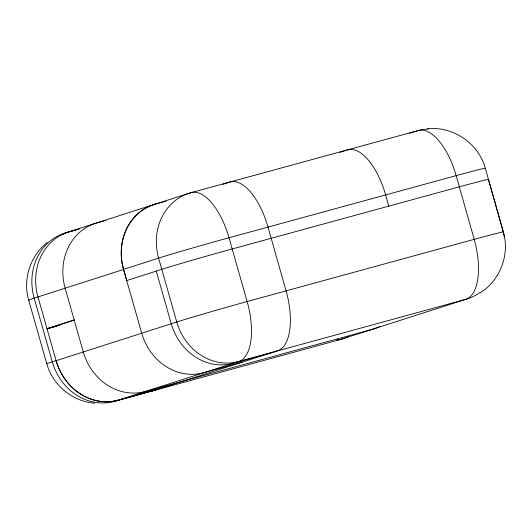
<?xml version="1.0" encoding="UTF-8"?>
<svg xmlns="http://www.w3.org/2000/svg" width="532" height="532" viewBox="0 0 532 532"><rect width="100%" height="100%" fill="white"/><g stroke="black" fill="none" stroke-linecap="round" stroke-linejoin="round"><path stroke-width="0.8" d="M47.182 242.539C30.218 255.772 22.59 279.493 28.688 300.141L46.823 363.828C52.695 385.168 72.552 401.52 94.61 403.236M480.449 292.686C500.18 280.184 510.048 254.389 503.305 231.959L485.31 168.252C478.68 143.407 452.905 125.904 427.376 128.817M222.788 184.325L229.797 182.07A54.583 24.519 74.7 0 1 268.022 227.091L286.056 290.805A54.583 24.519 74.7 0 1 277.544 350.814L153.11 390.734A54.583 24.519 74.7 0 1 148.608 391.226M339.795 152.345L347.389 149.911A54.583 24.519 74.7 0 1 385.614 194.925L388.786 206.13M409.587 133.293L417.939 130.613A54.583 48.751 72.2 0 1 428.313 129.077M488.303 179.61A54.583 0.951 -15.8 0 0 459.335 186.838L232.171 248.969A54.583 0.951 -15.8 0 0 161.768 269.332L126.722 280.577L123.55 269.365L158.603 258.12A54.583 0.951 -15.8 0 1 228.999 237.764L456.163 175.627A54.583 0.951 -15.8 0 1 485.131 168.405M166.077 201.163L155.71 203.995A54.583 48.751 72.2 0 0 123.557 269.465L34.168 298.146A54.583 0.911 -15.9 0 0 29.047 300.134M74.187 319.958L47.016 328.676L59.737 325.192M74.234 320.131L47.062 328.849L56.598 326.216M79.614 228.86L70.124 231.453A54.583 48.751 72.2 0 0 37.972 296.923L56.126 360.689L176.764 321.993A54.583 0.911 -15.9 0 1 247.141 301.531L474.192 239.347A54.583 0.951 -15.8 0 1 503.146 232.132M56.126 360.689A54.583 48.751 72.2 0 0 118.084 400.217L156.913 389.517L114.167 401.387A54.583 24.519 74.7 0 1 111.148 401.913M118.084 400.217L238.715 361.521L465.686 299.356A54.583 48.751 72.2 0 0 480.044 292.414M272.032 352.583L233.202 363.289A54.583 48.751 72.2 0 1 171.251 323.762L156.255 271.101M242.499 362.059L203.67 372.759A54.583 48.751 72.2 0 1 141.718 333.232L123.557 269.465M105.994 220.354L97.296 222.735A54.583 48.751 72.2 0 0 65.143 288.204L83.298 351.978A54.583 48.751 72.2 0 0 145.249 391.505L372.227 329.341A54.583 48.751 72.2 0 0 379.855 326.462M78.184 229.432L66.314 232.677A54.583 24.519 74.7 0 0 62.949 234.413M488.482 179.464L503.319 232.025M503.305 231.959L504.356 236.959M117.971 400.164A54.583 48.751 72.2 0 1 56.106 360.616L52.302 361.833A54.583 0.911 -15.9 0 0 47.175 363.822M336.749 339.762A54.583 24.519 74.7 0 0 341.245 339.276L465.686 299.356A54.583 24.519 74.7 0 0 474.192 239.347L456.163 175.627A54.583 24.519 74.7 0 0 417.939 130.613L190.775 192.744L66.314 232.677A54.583 48.751 72.2 0 0 34.168 298.146L52.302 361.833A54.583 48.751 72.2 0 0 114.167 401.387L341.245 339.276A54.583 48.751 72.2 0 0 348.094 336.776M123.55 269.365A54.583 48.751 72.2 0 1 155.73 203.989M247.141 301.531L228.999 237.764A54.583 24.519 74.7 0 0 190.775 192.744A54.583 48.751 72.2 0 0 158.603 258.12L176.764 321.993A54.583 48.751 72.2 0 0 238.715 361.521A54.583 24.525 74.6 0 0 247.141 301.531"/></g></svg>
